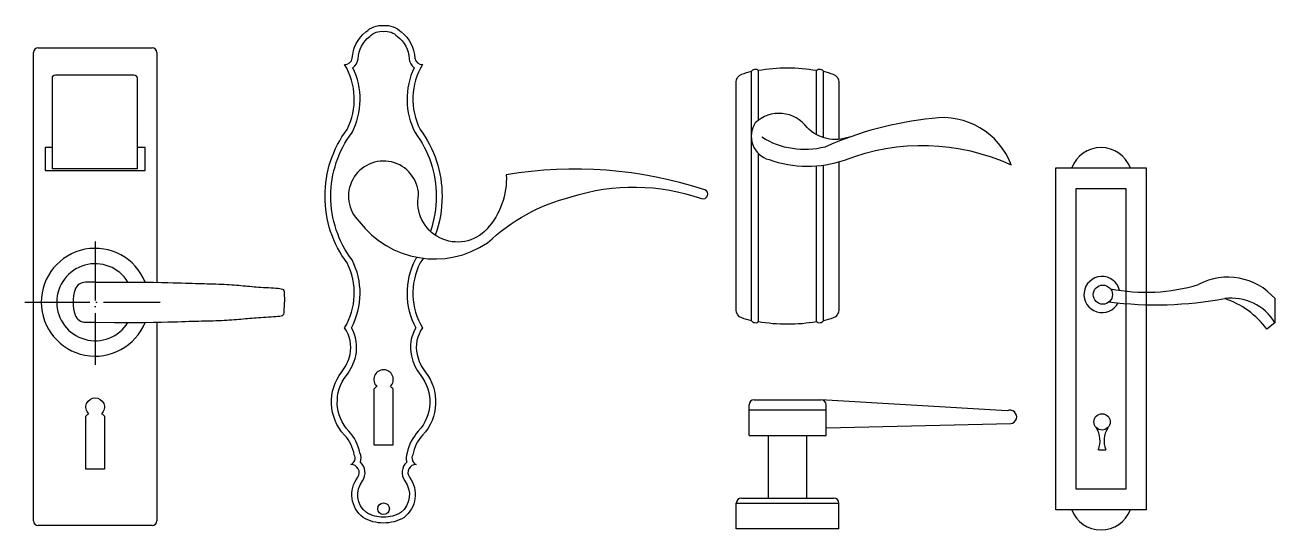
# Model space of a CAD drawing. Extents: x 31 to 761, y 22 to 317.
import ezdxf

# ---------------------------------------------------------------- set-up
doc = ezdxf.new("R2010")
doc.units = 0
doc.linetypes.add('DOTE', pattern=[2.42, 2, -0.2, 0.02, -0.2])
doc.layers.add('ZXX【中心线】', color=1, linetype='DOTE')

# ---------------------------------------------------------------- blocks, each defined once
blk = doc.blocks.new('海龙工具_拉手1')
for points in [[(23.28, -36.27, -0.01282), (21.36, -39, 0.259537), (22.8, -76.95, 0.214342), (19.61, -92.51, 0.111662), (24.39, -102.57, -0.369524), (22.8, -139.65, 0.144496), (17.1, -151.05, 0.442019), (19.06, -156.75, 0.609963), (15.11, -164.25, -0.411797), (11.96, -187.7, -0.141683), (0, -190.95, -0.141683), (-11.96, -187.7, -0.411797), (-15.11, -164.25, 0.609963), (-19.06, -156.75, 0.442019), (-17.1, -151.05, 0.144496), (-22.8, -139.65, -0.369524), (-24.39, -102.57, 0.111662), (-19.61, -92.51, 0.214342), (-22.8, -76.95, 0.259537), (-21.36, -39, -0.162014), (-34.2, 0, -0.162014), (-21.36, 39, 0.259537), (-22.8, 76.95, 0.384854), (-18.29, 80.66, -0.216751), (-10.37, 95.95, -0.214718), (0, 99.75, -0.214718), (10.37, 95.95, -0.216751), (18.29, 80.66, 0.384854), (22.8, 76.95, 0.259537), (21.36, 39, -0.162014), (34.2, 0, -0.089576), (30.17, -22.76)], [(-14.31, -14.7, 0.397847), (60.8, -27.23, -0.12815), (109.69, -0.35, -0.163256), (185.92, -1.41, 0.95562), (187.81, 3.76, 0.120844), (71.75, 12.48, -0.19929), (60.36, -19.22, -0.759516), (20.5, 0.88, 1.473017), (-14.31, -14.7)]]:
    blk.add_lwpolyline(points, format="xyb")
at = {"color": 8}
blk.add_lwpolyline([(19.53, -35.69, -0.007473), (18.45, -37.18, 0.247831), (18.8, -76.84, 0.1886), (16.28, -93.26, 0.111662), (21.69, -104.68, -0.369524), (20.3, -137.32, 0.139661), (13.82, -149.97, 0.187926), (13.57, -155.4, 0.382894), (12.35, -166.27, -0.408912), (10.02, -184.88, -0.139867), (0, -187.53, -0.139867), (-10.02, -184.88, -0.408912), (-12.35, -166.27, 0.382894), (-13.57, -155.4, 0.187926), (-13.82, -149.97, 0.139661), (-20.3, -137.32, -0.369524), (-21.69, -104.68, 0.111662), (-16.28, -93.26, 0.1886), (-18.8, -76.84, 0.247831), (-18.45, -37.18, -0.163226), (-30.78, 0, -0.163226), (-18.45, 37.18, 0.235615), (-17.91, 75.1, 0.202977), (-14.88, 80.35, -0.221666), (-8.1, 93.38, -0.225852), (0, 96.32, -0.225852), (8.1, 93.38, -0.221666), (14.88, 80.35, 0.202977), (17.91, 75.1, 0.235615), (18.45, 37.18, -0.163226), (30.78, 0, -0.084925), (27.35, -20.49)], format="xyb", dxfattribs=at)
blk.add_lwpolyline([(-5.7, -145.35), (5.7, -145.35), (5.7, -112.78, 0.072077), (4, -111.15, 2.43667), (-4, -111.15, 0.072077), (-5.7, -112.78)], format="xyb", close=True, dxfattribs=at)
blk.add_circle((0, -182.63), 3.42, dxfattribs=at)
blk = doc.blocks.new('海龙工具_拉手2')
at = {"linetype": 'Continuous', "ltscale": 300}
for p, q in [((-36, -127.32), (-36, 146.38)), ((-33.3, 149.08), (33.3, 149.08)), ((36, 146.38), (36, 12.13)), ((0, 12.18), (-5.72, 12.18)), ((-5.72, -11.22), (0, -11.22)), ((36, -11.18), (36, -127.32)), ((33.3, -130.02), (-33.3, -130.02))]:
    blk.add_line(p, q, dxfattribs=at)
at = {"color": 8, "linetype": 'Continuous', "ltscale": 300}
blk.add_lwpolyline([(-25.04, 78.39), (-25.04, 131.54, -0.414214), (-23.24, 133.34), (22.66, 133.34, -0.414214), (24.46, 131.54), (24.46, 78.39)], format="xyb", close=True, dxfattribs=at)
for points in [[(-25.04, 90.97), (-29.28, 90.97)], [(-29.28, 90.97), (-29.28, 77.38), (29.13, 77.38), (29.13, 90.97), (24.46, 90.97)]]:
    blk.add_lwpolyline(points, dxfattribs=at)
at = {"linetype": 'Continuous', "ltscale": 300}
for points in [[(0, 12.18), (11.3, 12.23), (20.57, 12.24), (28.06, 12.22), (34.05, 12.17), (38.78, 12.09), (42.54, 12), (45.58, 11.91), (48.17, 11.82), (50.54, 11.74), (52.74, 11.67), (54.8, 11.61), (56.74, 11.55), (58.59, 11.5), (60.37, 11.45), (62.11, 11.41), (63.82, 11.37), (65.52, 11.32), (67.22, 11.28), (68.91, 11.23), (70.58, 11.18), (72.22, 11.13), (73.83, 11.06), (75.4, 10.99), (76.93, 10.91), (78.41, 10.82), (79.85, 10.72), (81.24, 10.62), (82.6, 10.5), (83.93, 10.39), (85.23, 10.27), (86.51, 10.15), (87.78, 10.03), (89.04, 9.91), (90.3, 9.8), (91.57, 9.69), (92.85, 9.58), (94.16, 9.48), (95.5, 9.38), (96.88, 9.29), (98.31, 9.2), (99.8, 9.12), (101.3, 9.03), (102.8, 8.95), (104.24, 8.86), (105.6, 8.76), (106.83, 8.64), (107.9, 8.51), (108.77, 8.35), (109.43, 8.15), (109.88, 7.86), (110.19, 7.42), (110.37, 6.74), (110.47, 5.78), (110.53, 4.46), (110.59, 2.71), (110.69, 0.48)], [(0, -11.22), (11.3, -11.28), (20.57, -11.29), (28.06, -11.27), (34.05, -11.21), (38.78, -11.14), (42.54, -11.05), (45.58, -10.96), (48.17, -10.87), (50.54, -10.79), (52.74, -10.72), (54.8, -10.66), (56.74, -10.6), (58.59, -10.55), (60.37, -10.5), (62.11, -10.46), (63.82, -10.41), (65.52, -10.37), (67.22, -10.33), (68.91, -10.28), (70.58, -10.23), (72.22, -10.17), (73.83, -10.11), (75.4, -10.04), (76.93, -9.96), (78.41, -9.87), (79.85, -9.77), (81.24, -9.66), (82.6, -9.55), (83.93, -9.43), (85.23, -9.32), (86.51, -9.2), (87.78, -9.08), (89.04, -8.96), (90.3, -8.85), (91.57, -8.74), (92.85, -8.63), (94.16, -8.53), (95.5, -8.43), (96.88, -8.33), (98.31, -8.25), (99.8, -8.16), (101.3, -8.08), (102.8, -8), (104.24, -7.91), (105.6, -7.81), (106.83, -7.69), (107.9, -7.55), (108.77, -7.4), (109.43, -7.2), (109.88, -6.91), (110.19, -6.46), (110.37, -5.79), (110.47, -4.82), (110.53, -3.5), (110.59, -1.76), (110.69, 0.48)]]:
    blk.add_lwpolyline(points, dxfattribs=at)
at = {"color": 8, "ltscale": 300}
blk.add_lwpolyline([(5.4, -97.02), (-5.4, -97.02), (-5.4, -66.17, -0.072077), (-3.79, -64.62, -2.43667), (3.79, -64.62, -0.072077), (5.4, -66.17)], format="xyb", close=True, dxfattribs=at)
at = {"linetype": 'Continuous', "ltscale": 300}
for centre, radius, start, end in [((-33.3, 146.38), 2.7, 90, 180), ((33.3, 146.38), 2.7, 0, 90), ((0, 0.48), 31.5, 21.86613, 338.13387), ((9.54, 0.48), 22.49, 160.51424, 199.48576), ((-5.72, 5.88), 6.3, 90, 160.51424), ((-5.72, -4.92), 6.3, 199.48576, 270), ((-33.3, -127.32), 2.7, 180, 270), ((33.3, -127.32), 2.7, 270, 0)]:
    blk.add_arc(centre, radius, start, end, dxfattribs=at)
at = {"color": 8, "linetype": 'Continuous', "ltscale": 300}
blk.add_arc((0, 0.48), 22.5, 31.52775, 328.47225, dxfattribs=at)
at = {"layer": 'ZXX【中心线】', "color": 8, "linetype": 'DOTE', "ltscale": 17.30685}
blk.add_line((0, 36.06), (0, -36.06), dxfattribs=at)
at = {"layer": 'ZXX【中心线】', "color": 8, "linetype": 'DOTE', "ltscale": 18.984008}
blk.add_line((-41.03, 0.48), (38.07, 0.48), dxfattribs=at)
blk = doc.blocks.new('海龙工具_拉手3')
at = {"color": 8}
for p, q in [((-12.57, 14.87), (-12.57, 44.04)), ((21.43, 6.43), (21.43, 44.04)), ((-16.57, -102.3), (-16.57, 43.46)), ((25.43, 4.73), (25.43, 43.46)), ((-12.57, -102.88), (-12.57, -4.54)), ((21.43, -102.88), (21.43, -11.81)), ((25.43, -102.3), (25.43, -11.37))]:
    blk.add_line(p, q, dxfattribs=at)
for points in [[(34.43, -9.47), (34.43, -95.94, -0.317837), (31.09, -100.66, -0.020494), (25.43, -102.3, -0.498427), (21.43, -102.88, -0.087848), (-12.57, -102.88, -0.497981), (-16.57, -102.3, -0.020494), (-22.24, -100.66, -0.317837), (-25.57, -95.94), (-25.57, 37.1, -0.317837), (-22.24, 41.82, -0.020494), (-16.57, 43.46, -0.497981), (-12.57, 44.04, -0.087848), (21.43, 44.04, -0.498427), (25.43, 43.46, -0.020494), (31.09, 41.82, -0.317837), (34.43, 37.1), (34.43, 3.71)], [(40.61, 5.08, -0.295184), (15.94, 10.55, 0.4517), (-14.37, 13.36, 0.511556), (-6.32, -8.16, 0.169061), (37.81, -8.41, -0.203923), (135.21, -11.23, 0.351886), (89.05, 15.98, 0.07865), (26.35, -0.78, -0.206613), (-10.58, 4.94)]]:
    blk.add_lwpolyline(points, format="xyb")
blk = doc.blocks.new('海龙工具_拉手3-pm')
at = {"ltscale": 2}
for p, q in [((-19.5, 75.53), (19.5, 75.53)), ((128.35, 69.02), (19.5, 75.53)), ((-22.5, 54.53), (-22.5, 72.53)), ((-22.5, 69.53), (22.5, 69.53)), ((-22.5, 69.53), (22.5, 69.53)), ((22.5, 54.53), (22.5, 72.53)), ((22.5, 59.03), (130.42, 61.63)), ((-22.5, 54.53), (22.5, 54.53)), ((-11.25, 18), (-11.25, 54.53)), ((11.25, 18), (11.25, 54.53)), ((-30, 0), (-30, 15)), ((-27, 18), (27, 18)), ((30, 0), (30, 15)), ((30, 0), (-30, 0))]:
    blk.add_line(p, q, dxfattribs=at)
at = {"color": 8, "ltscale": 2}
for p, q in [((-22.5, 69.53), (22.5, 69.53)), ((-30, 15), (30, 15))]:
    blk.add_line(p, q, dxfattribs=at)
at = {"ltscale": 2}
for centre, radius, start, end in [((-19.5, 72.53), 3, 90, 180), ((19.5, 72.53), 3, 0, 90), ((129.99, 65.49), 3.89, 276.3363, 114.98056), ((-27, 15), 3, 90, 180), ((27, 15), 3, 0, 90)]:
    blk.add_arc(centre, radius, start, end, dxfattribs=at)
blk = doc.blocks.new('海龙工具_拉手4')
at = {"ltscale": 30}
blk.add_lwpolyline([(-27.53, 74.05), (25.37, 74.05), (25.37, -125.66), (-27.53, -125.66), (-27.53, 74.05)], dxfattribs=at)
at = {"color": 8, "ltscale": 30}
blk.add_lwpolyline([(-15.53, 62.05), (13.37, 62.05), (13.37, -113.66), (-15.53, -113.66)], close=True, dxfattribs=at)
at = {"color": 8, "ltscale": 20.719065}
blk.add_lwpolyline([(100.61, -2.31), (100.61, -16.39)], dxfattribs=at)
at = {"color": 8, "ltscale": 6.15172}
blk.add_lwpolyline([(100.61, -16.39), (95.81, -20.23)], dxfattribs=at)
at = {"color": 8, "ltscale": 4.319163}
blk.add_lwpolyline([(-2.64, -90.59), (1.68, -90.59)], dxfattribs=at)
at = {"color": 8, "ltscale": 30}
blk.add_circle((0, 0), 5.58, dxfattribs=at)
at = {"color": 8, "ltscale": 29.932917}
blk.add_circle((-0.48, -74.33), 4.76, dxfattribs=at)
at = {"color": 8, "ltscale": 30}
for centre, radius, start, end in [((-1.08, 67.59), 18.31, 20.66802, 159.33198), ((-0.49, 0.04), 10.57, 13.32475, 332.68628), ((73.1, -26.31), 36.51, 41.10422, 118.03447), ((25.01, 109.72), 108.32, 259.05465, 286.59218), ((31.25, 215.91), 221.86, 262.85273, 280.37916), ((74.99, -32.16), 30.08, 31.61439, 97.19818), ((55.61, -49.56), 49.76, 36.1062, 71.71461), ((-1.08, -119.2), 18.31, 200.66802, 339.33198)]:
    blk.add_arc(centre, radius, start, end, dxfattribs=at)
at = {"color": 8, "ltscale": 0.362301}
blk.add_arc((71.22, -2.31), 1, 0, 20.75832, dxfattribs=at)
at = {"color": 8, "ltscale": 13.187021}
for centre, start, end in [((-15.56, -85.4), 338.08975, 32.34658), ((14.6, -85.4), 147.65342, 201.91025)]:
    blk.add_arc(centre, 13.93, start, end, dxfattribs=at)

msp = doc.modelspace()

# ---------------------------------------------------------------- block references
at = {"ltscale": 3}
msp.add_blockref('海龙工具_拉手1', (240.41, 217.25), dxfattribs=at)
at = {"ltscale": 250}
for name, p in [('海龙工具_拉手2', (71.84, 154.8)), ('海龙工具_拉手3', (472.07, 246.76)), ('海龙工具_拉手4', (660.87, 159.73)), ('海龙工具_拉手3-pm', (476.6, 22.82))]:
    msp.add_blockref(name, p, dxfattribs=at)

doc.saveas('drawing.dxf')
